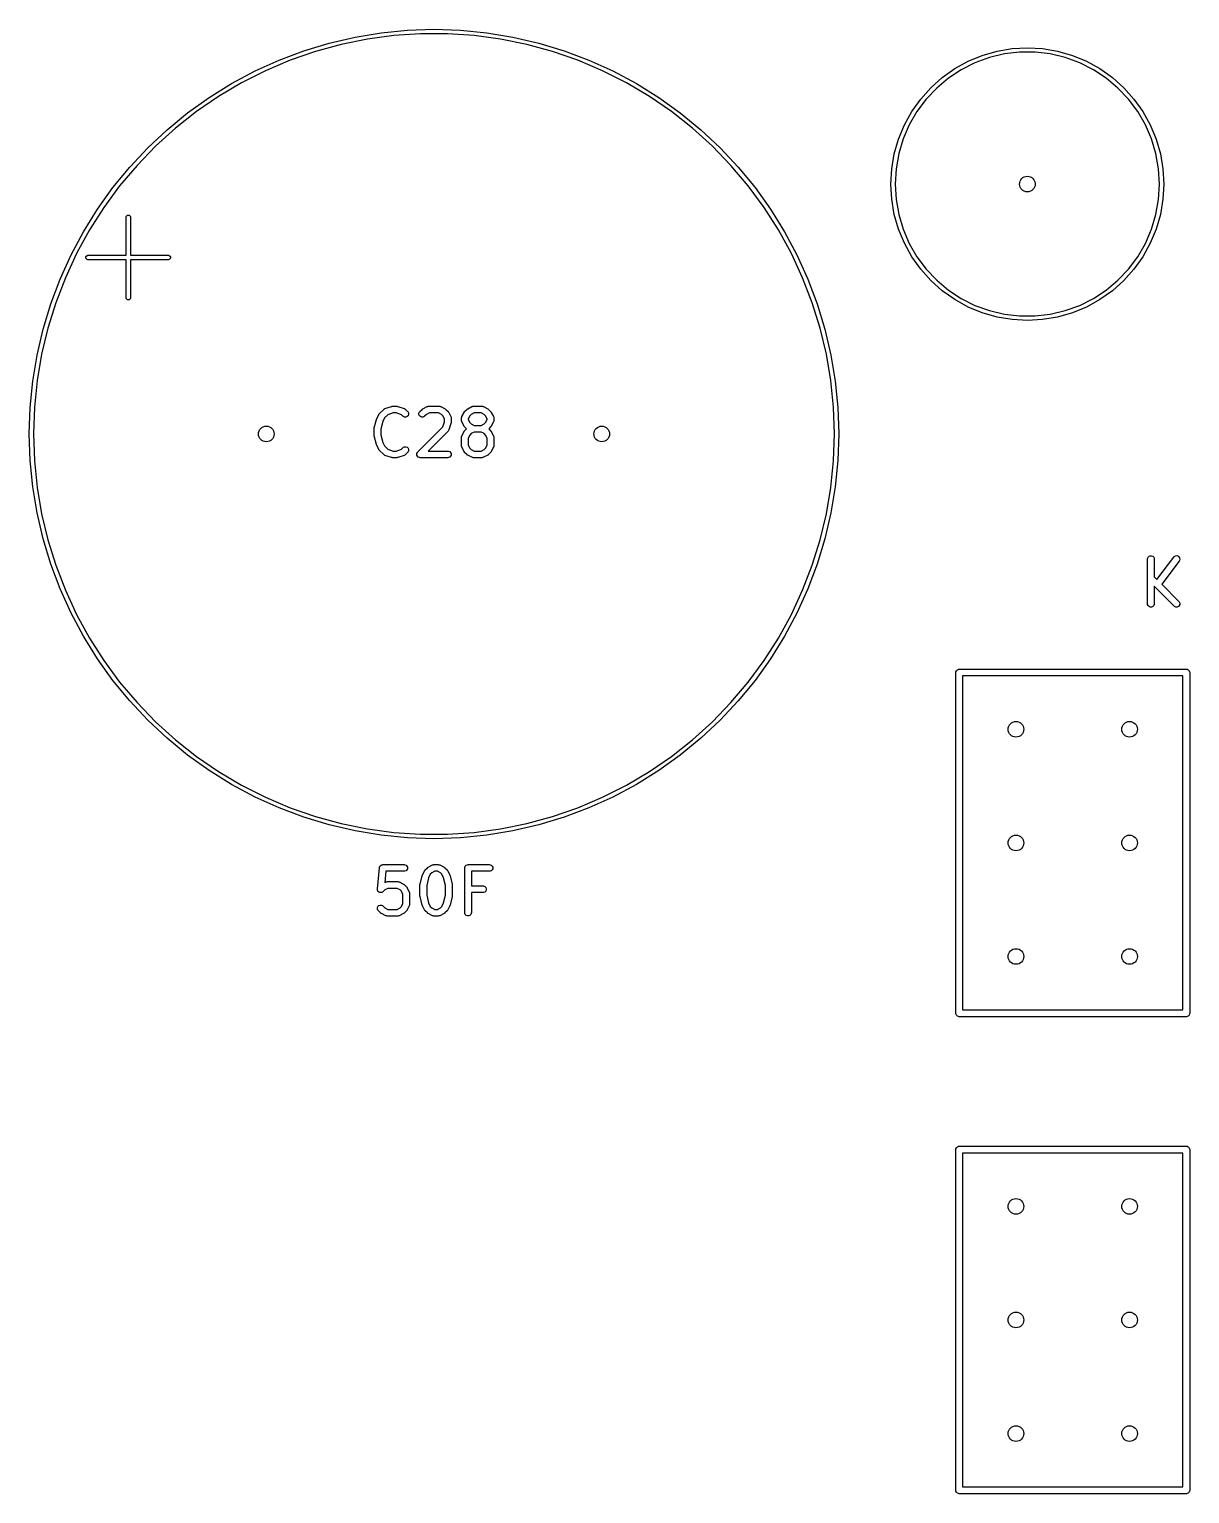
# Model space of a CAD drawing. Extents: x -2.17 to 1.75, y 0.41 to 2.84.
# Drawn here: x 0.731 to 1.753, y 1.472 to 2.761 of the extents above; entities that cross this region are included whole.
import ezdxf

# ---------------------------------------------------------------- set-up
doc = ezdxf.new("R2010")
doc.units = 0
doc.header["$MEASUREMENT"] = 0
doc.layers.add('BLACK', color=7, linetype='CONTINUOUS')

msp = doc.modelspace()

# ---------------------------------------------------------------- linework, layer by layer
at = {"layer": 'BLACK', "linetype": 'CONTINUOUS'}
for p, q in [((1.0411, 2.7583), (1.0643, 2.7605)), ((1.0643, 2.7605), (1.0876, 2.7613)), ((1.0876, 2.7613), (1.1109, 2.7605)), ((1.1109, 2.7605), (1.1341, 2.7583)), ((0.9731, 2.7424), (0.9954, 2.7492)), ((1.0059, 2.748), (0.9832, 2.7417)), ((0.9954, 2.7492), (1.0181, 2.7545)), ((1.029, 2.7526), (1.0059, 2.748)), ((1.0181, 2.7545), (1.0411, 2.7583)), ((1.0523, 2.7558), (1.029, 2.7526)), ((1.0759, 2.7574), (1.0523, 2.7558)), ((1.0994, 2.7574), (1.0759, 2.7574)), ((1.1229, 2.7558), (1.0994, 2.7574)), ((1.1463, 2.7526), (1.1229, 2.7558)), ((1.1341, 2.7583), (1.1571, 2.7545)), ((1.1694, 2.748), (1.1463, 2.7526)), ((1.1571, 2.7545), (1.1799, 2.7492)), ((1.1921, 2.7417), (1.1694, 2.748)), ((1.1799, 2.7492), (1.2022, 2.7424)), ((0.9301, 2.7246), (0.9513, 2.7342)), ((0.9609, 2.734), (0.9392, 2.7248)), ((0.9513, 2.7342), (0.9731, 2.7424)), ((0.9832, 2.7417), (0.9609, 2.734)), ((1.2144, 2.734), (1.1921, 2.7417)), ((1.2022, 2.7424), (1.224, 2.7342)), ((1.236, 2.7248), (1.2144, 2.734)), ((1.224, 2.7342), (1.2452, 2.7246)), ((1.5579, 2.7332), (1.5703, 2.7383)), ((1.5766, 2.7364), (1.5639, 2.7318)), ((1.5703, 2.7383), (1.5833, 2.7421)), ((1.5898, 2.7396), (1.5766, 2.7364)), ((1.5833, 2.7421), (1.5966, 2.7443)), ((1.6032, 2.7411), (1.5898, 2.7396)), ((1.5966, 2.7443), (1.61, 2.7451)), ((1.6168, 2.7411), (1.6032, 2.7411)), ((1.61, 2.7451), (1.6234, 2.7443)), ((1.6302, 2.7396), (1.6168, 2.7411)), ((1.6234, 2.7443), (1.6367, 2.7421)), ((1.6434, 2.7364), (1.6302, 2.7396)), ((1.6367, 2.7421), (1.6497, 2.7383)), ((1.6561, 2.7318), (1.6434, 2.7364)), ((1.6497, 2.7383), (1.6621, 2.7332)), ((0.9095, 2.7136), (0.9301, 2.7246)), ((0.9392, 2.7248), (0.9182, 2.7142)), ((1.2571, 2.7142), (1.236, 2.7248)), ((1.2452, 2.7246), (1.2658, 2.7136)), ((1.5351, 2.7189), (1.5461, 2.7267)), ((1.5518, 2.7257), (1.5405, 2.7183)), ((1.5461, 2.7267), (1.5579, 2.7332)), ((1.5639, 2.7318), (1.5518, 2.7257)), ((1.6682, 2.7257), (1.6561, 2.7318)), ((1.6621, 2.7332), (1.6739, 2.7267)), ((1.6795, 2.7183), (1.6682, 2.7257)), ((1.6739, 2.7267), (1.6849, 2.7189)), ((0.8897, 2.7013), (0.9095, 2.7136)), ((0.9182, 2.7142), (0.8979, 2.7022)), ((1.2773, 2.7022), (1.2571, 2.7142)), ((1.2658, 2.7136), (1.2856, 2.7013)), ((1.5161, 2.6999), (1.5251, 2.7099)), ((1.5302, 2.7096), (1.5209, 2.6998)), ((1.5251, 2.7099), (1.5351, 2.7189)), ((1.5405, 2.7183), (1.5302, 2.7096)), ((1.6898, 2.7096), (1.6795, 2.7183)), ((1.6849, 2.7189), (1.6949, 2.7099)), ((1.6991, 2.6998), (1.6898, 2.7096)), ((1.6949, 2.7099), (1.7039, 2.6999)), ((0.8707, 2.6877), (0.8897, 2.7013)), ((0.8979, 2.7022), (0.8785, 2.6888)), ((1.2968, 2.6888), (1.2773, 2.7022)), ((1.2856, 2.7013), (1.3045, 2.6877)), ((1.5083, 2.6889), (1.5161, 2.6999)), ((1.5209, 2.6998), (1.5128, 2.6889)), ((1.7072, 2.6889), (1.6991, 2.6998)), ((1.7039, 2.6999), (1.7117, 2.6889)), ((0.8527, 2.6729), (0.8707, 2.6877)), ((0.8785, 2.6888), (0.86, 2.6742)), ((1.3153, 2.6742), (1.2968, 2.6888)), ((1.3045, 2.6877), (1.3226, 2.6729)), ((1.5018, 2.6771), (1.5083, 2.6889)), ((1.5128, 2.6889), (1.506, 2.6772)), ((1.714, 2.6772), (1.7072, 2.6889)), ((1.7117, 2.6889), (1.7182, 2.6771)), ((0.8357, 2.6569), (0.8527, 2.6729)), ((0.86, 2.6742), (0.8425, 2.6584)), ((1.3327, 2.6584), (1.3153, 2.6742)), ((1.3226, 2.6729), (1.3396, 2.6569)), ((1.4967, 2.6647), (1.5018, 2.6771)), ((1.506, 2.6772), (1.5007, 2.6648)), ((1.7193, 2.6648), (1.714, 2.6772)), ((1.7182, 2.6771), (1.7233, 2.6647)), ((0.8198, 2.6399), (0.8357, 2.6569)), ((0.8425, 2.6584), (0.8262, 2.6415)), ((1.3491, 2.6415), (1.3327, 2.6584)), ((1.3396, 2.6569), (1.3555, 2.6399)), ((1.4929, 2.6517), (1.4967, 2.6647)), ((1.5007, 2.6648), (1.4968, 2.6518)), ((1.7232, 2.6518), (1.7193, 2.6648)), ((1.7233, 2.6647), (1.7271, 2.6517)), ((1.4907, 2.6384), (1.4929, 2.6517)), ((1.4968, 2.6518), (1.4945, 2.6385)), ((1.7255, 2.6385), (1.7232, 2.6518)), ((1.7271, 2.6517), (1.7293, 2.6384)), ((0.805, 2.6219), (0.8198, 2.6399)), ((0.8262, 2.6415), (0.8109, 2.6235)), ((1.3643, 2.6235), (1.3491, 2.6415)), ((1.3555, 2.6399), (1.3703, 2.6219)), ((1.4899, 2.625), (1.4907, 2.6384)), ((1.4945, 2.6385), (1.4937, 2.625)), ((1.7263, 2.625), (1.7255, 2.6385)), ((1.7293, 2.6384), (1.7301, 2.625)), ((0.7914, 2.6029), (0.805, 2.6219)), ((0.8109, 2.6235), (0.797, 2.6045)), ((1.3783, 2.6045), (1.3643, 2.6235)), ((1.3703, 2.6219), (1.3839, 2.6029)), ((1.4907, 2.6116), (1.4899, 2.625)), ((1.4937, 2.625), (1.4945, 2.6115)), ((1.7255, 2.6115), (1.7263, 2.625)), ((1.7301, 2.625), (1.7293, 2.6116)), ((0.797, 2.6045), (0.7843, 2.5847)), ((1.391, 2.5847), (1.3783, 2.6045)), ((1.4929, 2.5983), (1.4907, 2.6116)), ((1.4945, 2.6115), (1.4968, 2.5982)), ((1.7232, 2.5982), (1.7255, 2.6115)), ((1.7293, 2.6116), (1.7271, 2.5983)), ((0.7791, 2.5831), (0.7914, 2.6029)), ((0.8165, 2.5958), (0.8166, 2.5966)), ((0.8165, 2.5624), (0.8165, 2.5958)), ((0.8166, 2.5966), (0.8177, 2.5977)), ((0.8177, 2.5977), (0.8192, 2.5977)), ((0.8192, 2.5977), (0.8203, 2.5966)), ((0.8203, 2.5966), (0.8204, 2.5958)), ((0.8204, 2.5958), (0.8204, 2.5624)), ((1.3839, 2.6029), (1.3962, 2.5831)), ((1.4967, 2.5853), (1.4929, 2.5983)), ((1.4968, 2.5982), (1.5007, 2.5852)), ((1.7193, 2.5852), (1.7232, 2.5982)), ((1.7271, 2.5983), (1.7233, 2.5853)), ((0.7681, 2.5626), (0.7791, 2.5831)), ((0.7843, 2.5847), (0.773, 2.564)), ((1.4023, 2.564), (1.391, 2.5847)), ((1.3962, 2.5831), (1.4072, 2.5626)), ((1.5018, 2.5729), (1.4967, 2.5853)), ((1.5007, 2.5852), (1.506, 2.5728)), ((1.714, 2.5728), (1.7193, 2.5852)), ((1.7233, 2.5853), (1.7182, 2.5729)), ((1.5083, 2.5611), (1.5018, 2.5729)), ((1.506, 2.5728), (1.5128, 2.5611)), ((1.7072, 2.5611), (1.714, 2.5728)), ((1.7182, 2.5729), (1.7117, 2.5611)), ((0.7585, 2.5413), (0.7681, 2.5626)), ((0.773, 2.564), (0.7631, 2.5426)), ((0.7812, 2.5612), (0.7823, 2.5622)), ((0.7812, 2.5597), (0.7812, 2.5612)), ((0.7823, 2.5586), (0.7812, 2.5597)), ((0.7823, 2.5622), (0.783, 2.5624)), ((0.783, 2.5584), (0.7823, 2.5586)), ((0.783, 2.5624), (0.8165, 2.5624)), ((0.8165, 2.5584), (0.783, 2.5584)), ((0.8165, 2.525), (0.8165, 2.5584)), ((0.8204, 2.5624), (0.8539, 2.5624)), ((0.8539, 2.5584), (0.8204, 2.5584)), ((0.8204, 2.5584), (0.8204, 2.525)), ((0.8539, 2.5624), (0.8546, 2.5622)), ((0.8546, 2.5586), (0.8539, 2.5584)), ((0.8546, 2.5622), (0.8557, 2.5612)), ((0.8557, 2.5597), (0.8546, 2.5586)), ((0.8557, 2.5612), (0.8557, 2.5597)), ((1.4122, 2.5426), (1.4023, 2.564)), ((1.4072, 2.5626), (1.4168, 2.5413)), ((1.5161, 2.5501), (1.5083, 2.5611)), ((1.5128, 2.5611), (1.5209, 2.5502)), ((1.6991, 2.5502), (1.7072, 2.5611)), ((1.7117, 2.5611), (1.7039, 2.5501)), ((0.7502, 2.5195), (0.7585, 2.5413)), ((0.7631, 2.5426), (0.7546, 2.5206)), ((1.4207, 2.5206), (1.4122, 2.5426)), ((1.4168, 2.5413), (1.425, 2.5195)), ((1.5251, 2.5401), (1.5161, 2.5501)), ((1.5209, 2.5502), (1.5302, 2.5404)), ((1.5351, 2.5311), (1.5251, 2.5401)), ((1.5302, 2.5404), (1.5405, 2.5317)), ((1.6795, 2.5317), (1.6898, 2.5404)), ((1.6949, 2.5401), (1.6849, 2.5311)), ((1.6898, 2.5404), (1.6991, 2.5502)), ((1.7039, 2.5501), (1.6949, 2.5401)), ((1.5461, 2.5233), (1.5351, 2.5311)), ((1.5405, 2.5317), (1.5518, 2.5243)), ((1.6682, 2.5243), (1.6795, 2.5317)), ((1.6849, 2.5311), (1.6739, 2.5233)), ((0.7435, 2.4972), (0.7502, 2.5195)), ((0.7546, 2.5206), (0.7476, 2.4981)), ((0.8166, 2.5242), (0.8165, 2.525)), ((0.8177, 2.5232), (0.8166, 2.5242)), ((0.8192, 2.5232), (0.8177, 2.5232)), ((0.8203, 2.5242), (0.8192, 2.5232)), ((0.8204, 2.525), (0.8203, 2.5242)), ((1.4277, 2.4981), (1.4207, 2.5206)), ((1.425, 2.5195), (1.4318, 2.4972)), ((1.5579, 2.5168), (1.5461, 2.5233)), ((1.5518, 2.5243), (1.5639, 2.5182)), ((1.5703, 2.5117), (1.5579, 2.5168)), ((1.5639, 2.5182), (1.5766, 2.5136)), ((1.6434, 2.5136), (1.6561, 2.5182)), ((1.6621, 2.5168), (1.6497, 2.5117)), ((1.6561, 2.5182), (1.6682, 2.5243)), ((1.6739, 2.5233), (1.6621, 2.5168)), ((1.5833, 2.5079), (1.5703, 2.5117)), ((1.5766, 2.5136), (1.5898, 2.5104)), ((1.5966, 2.5057), (1.5833, 2.5079)), ((1.5898, 2.5104), (1.6032, 2.5089)), ((1.61, 2.5049), (1.5966, 2.5057)), ((1.6032, 2.5089), (1.6168, 2.5089)), ((1.6234, 2.5057), (1.61, 2.5049)), ((1.6168, 2.5089), (1.6302, 2.5104)), ((1.6367, 2.5079), (1.6234, 2.5057)), ((1.6302, 2.5104), (1.6434, 2.5136)), ((1.6497, 2.5117), (1.6367, 2.5079)), ((0.7382, 2.4745), (0.7435, 2.4972)), ((0.7476, 2.4981), (0.7421, 2.4752)), ((1.4331, 2.4752), (1.4277, 2.4981)), ((1.4318, 2.4972), (1.4371, 2.4745)), ((0.7344, 2.4515), (0.7382, 2.4745)), ((0.7421, 2.4752), (0.7382, 2.452)), ((1.4371, 2.452), (1.4331, 2.4752)), ((1.4371, 2.4745), (1.4409, 2.4515)), ((0.7321, 2.4283), (0.7344, 2.4515)), ((0.7382, 2.452), (0.7359, 2.4285)), ((1.4394, 2.4285), (1.4371, 2.452)), ((1.4409, 2.4515), (1.4432, 2.4283)), ((0.7313, 2.405), (0.7321, 2.4283)), ((0.7359, 2.4285), (0.7351, 2.405)), ((1.0396, 2.4229), (1.0434, 2.4267)), ((1.0434, 2.4267), (1.0438, 2.427)), ((1.0438, 2.427), (1.0439, 2.4271)), ((1.0439, 2.4271), (1.044, 2.4272)), ((1.044, 2.4272), (1.0445, 2.4274)), ((1.0445, 2.4274), (1.0501, 2.4293)), ((1.0501, 2.4293), (1.0504, 2.4293)), ((1.0504, 2.4293), (1.0505, 2.4294)), ((1.0505, 2.4294), (1.0506, 2.4294)), ((1.0506, 2.4294), (1.0507, 2.4294)), ((1.0507, 2.4294), (1.0508, 2.4294)), ((1.0508, 2.4294), (1.0511, 2.4294)), ((1.0511, 2.4294), (1.0548, 2.4294)), ((1.0548, 2.4294), (1.0551, 2.4294)), ((1.0551, 2.4294), (1.0552, 2.4294)), ((1.0552, 2.4294), (1.0553, 2.4294)), ((1.0553, 2.4294), (1.0554, 2.4294)), ((1.0554, 2.4294), (1.0555, 2.4293)), ((1.0555, 2.4293), (1.0558, 2.4293)), ((1.0558, 2.4293), (1.0614, 2.4274)), ((1.0614, 2.4274), (1.0619, 2.4272)), ((1.0619, 2.4272), (1.062, 2.4271)), ((1.062, 2.4271), (1.0621, 2.427)), ((1.0621, 2.427), (1.0625, 2.4267)), ((1.0625, 2.4267), (1.0644, 2.4248)), ((1.0644, 2.4248), (1.0648, 2.4244)), ((1.0648, 2.4244), (1.0652, 2.4233)), ((1.0744, 2.4233), (1.0749, 2.4244)), ((1.0749, 2.4244), (1.0752, 2.4248)), ((1.0752, 2.4248), (1.0771, 2.4267)), ((1.0771, 2.4267), (1.0773, 2.4269)), ((1.0773, 2.4269), (1.0774, 2.4269)), ((1.0774, 2.4269), (1.0775, 2.427)), ((1.0775, 2.427), (1.0776, 2.427)), ((1.0776, 2.4271), (1.0779, 2.4272)), ((1.0776, 2.427), (1.0776, 2.4271)), ((1.0779, 2.4272), (1.0816, 2.4291)), ((1.0816, 2.4291), (1.0822, 2.4293)), ((1.0822, 2.4293), (1.0823, 2.4293)), ((1.0823, 2.4293), (1.0824, 2.4294)), ((1.0824, 2.4294), (1.083, 2.4294)), ((1.083, 2.4294), (1.0923, 2.4294)), ((1.0923, 2.4294), (1.0929, 2.4294)), ((1.0929, 2.4294), (1.093, 2.4293)), ((1.093, 2.4293), (1.0931, 2.4293)), ((1.0931, 2.4293), (1.0936, 2.4291)), ((1.0936, 2.4291), (1.0974, 2.4272)), ((1.0974, 2.4272), (1.0976, 2.4271)), ((1.0976, 2.4271), (1.0977, 2.427)), ((1.0977, 2.427), (1.0978, 2.427)), ((1.0978, 2.427), (1.0979, 2.4269)), ((1.0979, 2.4269), (1.0979, 2.4269)), ((1.0979, 2.4269), (1.0982, 2.4267)), ((1.0982, 2.4267), (1.1, 2.4248)), ((1.1, 2.4248), (1.1002, 2.4246)), ((1.1002, 2.4246), (1.1003, 2.4245)), ((1.1003, 2.4245), (1.1003, 2.4244)), ((1.1003, 2.4244), (1.1004, 2.4244)), ((1.1004, 2.4244), (1.1004, 2.4243)), ((1.1004, 2.4243), (1.1006, 2.424)), ((1.1006, 2.424), (1.1025, 2.4203)), ((1.1122, 2.4203), (1.1141, 2.424)), ((1.1141, 2.424), (1.1142, 2.4243)), ((1.1142, 2.4243), (1.1142, 2.4244)), ((1.1142, 2.4244), (1.1143, 2.4244)), ((1.1143, 2.4244), (1.1144, 2.4245)), ((1.1144, 2.4246), (1.1146, 2.4248)), ((1.1144, 2.4245), (1.1144, 2.4246)), ((1.1146, 2.4248), (1.1165, 2.4267)), ((1.1165, 2.4267), (1.1167, 2.4269)), ((1.1167, 2.4269), (1.1168, 2.4269)), ((1.1168, 2.4269), (1.1168, 2.427)), ((1.1168, 2.427), (1.1169, 2.427)), ((1.1169, 2.427), (1.117, 2.4271)), ((1.117, 2.4271), (1.1173, 2.4272)), ((1.1173, 2.4272), (1.121, 2.4291)), ((1.121, 2.4291), (1.1215, 2.4293)), ((1.1215, 2.4293), (1.1216, 2.4293)), ((1.1216, 2.4293), (1.1217, 2.4294)), ((1.1217, 2.4294), (1.1223, 2.4294)), ((1.1223, 2.4294), (1.1298, 2.4294)), ((1.1298, 2.4294), (1.1304, 2.4294)), ((1.1304, 2.4294), (1.1305, 2.4293)), ((1.1305, 2.4293), (1.1306, 2.4293)), ((1.1306, 2.4293), (1.1311, 2.4291)), ((1.1311, 2.4291), (1.1349, 2.4272)), ((1.1349, 2.4272), (1.1351, 2.4271)), ((1.1351, 2.4271), (1.1352, 2.427)), ((1.1352, 2.427), (1.1353, 2.427)), ((1.1353, 2.427), (1.1354, 2.4269)), ((1.1354, 2.4269), (1.1354, 2.4269)), ((1.1354, 2.4269), (1.1357, 2.4267)), ((1.1357, 2.4267), (1.1375, 2.4248)), ((1.1375, 2.4248), (1.1377, 2.4246)), ((1.1377, 2.4246), (1.1378, 2.4245)), ((1.1378, 2.4245), (1.1378, 2.4244)), ((1.1378, 2.4244), (1.1379, 2.4244)), ((1.1379, 2.4244), (1.1379, 2.4243)), ((1.1379, 2.4243), (1.1381, 2.424)), ((1.1381, 2.424), (1.14, 2.4203)), ((1.4402, 2.405), (1.4394, 2.4285)), ((1.4432, 2.4283), (1.4439, 2.405)), ((1.0351, 2.4103), (1.037, 2.4178)), ((1.037, 2.4179), (1.0371, 2.4181)), ((1.037, 2.4178), (1.037, 2.4179)), ((1.037, 2.4178), (1.037, 2.4178)), ((1.0371, 2.4181), (1.0372, 2.4184)), ((1.0372, 2.4184), (1.0391, 2.4222)), ((1.0372, 2.4184), (1.0372, 2.4184)), ((1.0372, 2.4184), (1.0372, 2.4184)), ((1.0391, 2.4222), (1.0392, 2.4224)), ((1.0392, 2.4224), (1.0393, 2.4225)), ((1.0393, 2.4225), (1.0393, 2.4226)), ((1.0393, 2.4226), (1.0394, 2.4226)), ((1.0394, 2.4227), (1.0396, 2.4229)), ((1.0394, 2.4226), (1.0394, 2.4227)), ((1.0426, 2.4161), (1.0409, 2.4092)), ((1.0441, 2.4191), (1.0426, 2.4161)), ((1.0471, 2.422), (1.0441, 2.4191)), ((1.0516, 2.4235), (1.0471, 2.422)), ((1.0544, 2.4235), (1.0516, 2.4235)), ((1.0589, 2.422), (1.0544, 2.4235)), ((1.0602, 2.4206), (1.0589, 2.422)), ((1.0607, 2.4203), (1.0602, 2.4206)), ((1.0618, 2.4198), (1.0607, 2.4203)), ((1.0629, 2.4198), (1.0618, 2.4198)), ((1.064, 2.4203), (1.0629, 2.4198)), ((1.0648, 2.4211), (1.064, 2.4203)), ((1.0652, 2.4221), (1.0648, 2.4211)), ((1.0652, 2.4233), (1.0652, 2.4221)), ((1.0734, 2.3892), (1.0954, 2.4112)), ((1.0744, 2.4221), (1.0744, 2.4233)), ((1.0749, 2.4211), (1.0744, 2.4221)), ((1.0757, 2.4203), (1.0749, 2.4211)), ((1.0768, 2.4198), (1.0757, 2.4203)), ((1.0779, 2.4198), (1.0768, 2.4198)), ((1.079, 2.4203), (1.0779, 2.4198)), ((1.0794, 2.4206), (1.079, 2.4203)), ((1.081, 2.4222), (1.0794, 2.4206)), ((1.0836, 2.4235), (1.081, 2.4222)), ((1.0916, 2.4235), (1.0836, 2.4235)), ((1.0943, 2.4222), (1.0916, 2.4235)), ((1.0955, 2.421), (1.0943, 2.4222)), ((1.0954, 2.4112), (1.0969, 2.4157)), ((1.0969, 2.4183), (1.0955, 2.421)), ((1.0969, 2.4157), (1.0969, 2.4183)), ((1.1026, 2.4143), (1.1008, 2.4087)), ((1.1025, 2.4203), (1.1027, 2.4197)), ((1.1027, 2.4146), (1.1026, 2.4143)), ((1.1027, 2.4197), (1.1027, 2.4196)), ((1.1027, 2.4196), (1.1027, 2.4195)), ((1.1027, 2.4195), (1.1028, 2.419)), ((1.1028, 2.4152), (1.1027, 2.4149)), ((1.1027, 2.4149), (1.1028, 2.4148)), ((1.1028, 2.4148), (1.1027, 2.4147)), ((1.1027, 2.4147), (1.1027, 2.4146)), ((1.1027, 2.4146), (1.1027, 2.4146)), ((1.1028, 2.419), (1.1028, 2.4152)), ((1.1119, 2.4195), (1.112, 2.4196)), ((1.1119, 2.419), (1.1119, 2.4195)), ((1.1119, 2.4171), (1.1119, 2.419)), ((1.1119, 2.4165), (1.1119, 2.4171)), ((1.112, 2.4164), (1.1119, 2.4165)), ((1.112, 2.4197), (1.1122, 2.4203)), ((1.112, 2.4196), (1.112, 2.4197)), ((1.112, 2.4163), (1.112, 2.4164)), ((1.1122, 2.4158), (1.112, 2.4163)), ((1.1141, 2.412), (1.1122, 2.4158)), ((1.1142, 2.4118), (1.1141, 2.412)), ((1.1142, 2.4117), (1.1142, 2.4118)), ((1.1143, 2.4116), (1.1142, 2.4117)), ((1.1144, 2.4115), (1.1143, 2.4116)), ((1.1146, 2.4113), (1.1144, 2.4115)), ((1.1144, 2.4115), (1.1144, 2.4115)), ((1.1163, 2.4096), (1.1146, 2.4113)), ((1.1191, 2.421), (1.1178, 2.4183)), ((1.1178, 2.4183), (1.1178, 2.4178)), ((1.1178, 2.4178), (1.1191, 2.4151)), ((1.1203, 2.4222), (1.1191, 2.421)), ((1.1191, 2.4151), (1.1203, 2.4139)), ((1.123, 2.4235), (1.1203, 2.4222)), ((1.1203, 2.4139), (1.123, 2.4125)), ((1.1291, 2.4235), (1.123, 2.4235)), ((1.123, 2.4125), (1.1291, 2.4125)), ((1.1318, 2.4222), (1.1291, 2.4235)), ((1.1291, 2.4125), (1.1318, 2.4139)), ((1.133, 2.421), (1.1318, 2.4222)), ((1.1318, 2.4139), (1.133, 2.4151)), ((1.1344, 2.4183), (1.133, 2.421)), ((1.133, 2.4151), (1.1344, 2.4178)), ((1.1344, 2.4178), (1.1344, 2.4183)), ((1.1375, 2.4113), (1.1359, 2.4096)), ((1.1377, 2.4115), (1.1375, 2.4113)), ((1.1378, 2.4115), (1.1377, 2.4115)), ((1.1379, 2.4117), (1.1378, 2.4116)), ((1.1378, 2.4116), (1.1378, 2.4115)), ((1.1381, 2.412), (1.1379, 2.4118)), ((1.1379, 2.4118), (1.1379, 2.4117)), ((1.14, 2.4158), (1.1381, 2.412)), ((1.14, 2.4203), (1.1402, 2.4197)), ((1.1402, 2.4163), (1.14, 2.4158)), ((1.1402, 2.4197), (1.1402, 2.4196)), ((1.1402, 2.4196), (1.1402, 2.4195)), ((1.1402, 2.4195), (1.1403, 2.419)), ((1.1403, 2.4171), (1.1402, 2.4165)), ((1.1402, 2.4165), (1.1402, 2.4164)), ((1.1402, 2.4164), (1.1402, 2.4163)), ((1.1403, 2.419), (1.1403, 2.4171)), ((0.7321, 2.3817), (0.7313, 2.405)), ((0.7351, 2.405), (0.7359, 2.3815)), ((1.035, 2.4099), (1.0351, 2.4102)), ((1.035, 2.4097), (1.035, 2.4099)), ((1.035, 2.4096), (1.035, 2.4097)), ((1.035, 2.4097), (1.035, 2.4097)), ((1.035, 2.404), (1.035, 2.4096)), ((1.035, 2.4039), (1.035, 2.404)), ((1.035, 2.4038), (1.035, 2.4039)), ((1.035, 2.4036), (1.035, 2.4038)), ((1.0351, 2.4034), (1.035, 2.4036)), ((1.0351, 2.4102), (1.0351, 2.4103)), ((1.0351, 2.4102), (1.0351, 2.4102)), ((1.0351, 2.4033), (1.0351, 2.4034)), ((1.0351, 2.4034), (1.0351, 2.4034)), ((1.037, 2.3958), (1.0351, 2.4033)), ((1.0409, 2.4092), (1.0409, 2.4043)), ((1.0409, 2.4043), (1.0426, 2.3975)), ((1.1, 2.4075), (1.0826, 2.39)), ((1.1004, 2.408), (1.1, 2.4075)), ((1.1005, 2.4081), (1.1004, 2.408)), ((1.1004, 2.408), (1.1004, 2.408)), ((1.1008, 2.4087), (1.1005, 2.4081)), ((1.1119, 2.4027), (1.112, 2.4028)), ((1.1119, 2.4021), (1.1119, 2.4027)), ((1.1119, 2.3946), (1.1119, 2.4021)), ((1.112, 2.4029), (1.1122, 2.4034)), ((1.112, 2.4028), (1.112, 2.4029)), ((1.1122, 2.4034), (1.1141, 2.4072)), ((1.1141, 2.4072), (1.1142, 2.4074)), ((1.1142, 2.4075), (1.1143, 2.4076)), ((1.1142, 2.4074), (1.1142, 2.4075)), ((1.1143, 2.4076), (1.1144, 2.4077)), ((1.1144, 2.4077), (1.1146, 2.4079)), ((1.1144, 2.4077), (1.1144, 2.4077)), ((1.1146, 2.4079), (1.1163, 2.4096)), ((1.1191, 2.4041), (1.1178, 2.4014)), ((1.1178, 2.4014), (1.1178, 2.3953)), ((1.1203, 2.4053), (1.1191, 2.4041)), ((1.123, 2.4066), (1.1203, 2.4053)), ((1.1291, 2.4066), (1.123, 2.4066)), ((1.1318, 2.4053), (1.1291, 2.4066)), ((1.133, 2.4041), (1.1318, 2.4053)), ((1.1344, 2.4014), (1.133, 2.4041)), ((1.1344, 2.3953), (1.1344, 2.4014)), ((1.1359, 2.4096), (1.1375, 2.4079)), ((1.1375, 2.4079), (1.1377, 2.4077)), ((1.1377, 2.4077), (1.1378, 2.4077)), ((1.1378, 2.4077), (1.1378, 2.4076)), ((1.1378, 2.4076), (1.1379, 2.4075)), ((1.1379, 2.4075), (1.1379, 2.4074)), ((1.1379, 2.4074), (1.1381, 2.4072)), ((1.1381, 2.4072), (1.14, 2.4034)), ((1.14, 2.4034), (1.1402, 2.4029)), ((1.1402, 2.4029), (1.1402, 2.4028)), ((1.1402, 2.4028), (1.1402, 2.4027)), ((1.1402, 2.4027), (1.1403, 2.4021)), ((1.1403, 2.4021), (1.1403, 2.3946)), ((1.4394, 2.3815), (1.4402, 2.405)), ((1.4439, 2.405), (1.4432, 2.3817)), ((1.037, 2.3957), (1.037, 2.3958)), ((1.0371, 2.3954), (1.037, 2.3957)), ((1.037, 2.3957), (1.037, 2.3957)), ((1.0372, 2.3952), (1.0371, 2.3954)), ((1.0372, 2.3951), (1.0372, 2.3952)), ((1.0372, 2.3952), (1.0372, 2.3952)), ((1.0391, 2.3914), (1.0372, 2.3951)), ((1.0392, 2.3911), (1.0391, 2.3914)), ((1.0393, 2.3911), (1.0392, 2.3911)), ((1.0393, 2.391), (1.0393, 2.3911)), ((1.0394, 2.3909), (1.0393, 2.391)), ((1.0396, 2.3906), (1.0394, 2.3909)), ((1.0394, 2.3909), (1.0394, 2.3909)), ((1.0434, 2.3869), (1.0396, 2.3906)), ((1.0426, 2.3975), (1.0441, 2.3945)), ((1.0438, 2.3865), (1.0434, 2.3869)), ((1.0439, 2.3865), (1.0438, 2.3865)), ((1.044, 2.3864), (1.0439, 2.3865)), ((1.0445, 2.3862), (1.044, 2.3864)), ((1.0441, 2.3945), (1.0471, 2.3915)), ((1.0501, 2.3843), (1.0445, 2.3862)), ((1.0471, 2.3915), (1.0516, 2.39)), ((1.0516, 2.39), (1.0544, 2.39)), ((1.0544, 2.39), (1.0589, 2.3915)), ((1.0614, 2.3862), (1.0558, 2.3843)), ((1.0589, 2.3915), (1.0602, 2.3929)), ((1.0602, 2.3929), (1.0607, 2.3933)), ((1.0607, 2.3933), (1.0618, 2.3937)), ((1.0619, 2.3864), (1.0614, 2.3862)), ((1.0618, 2.3937), (1.0629, 2.3937)), ((1.062, 2.3865), (1.0619, 2.3864)), ((1.0621, 2.3865), (1.062, 2.3865)), ((1.0625, 2.3869), (1.0621, 2.3865)), ((1.0644, 2.3888), (1.0625, 2.3869)), ((1.0629, 2.3937), (1.064, 2.3933)), ((1.064, 2.3933), (1.0648, 2.3925)), ((1.0648, 2.3892), (1.0644, 2.3888)), ((1.0648, 2.3925), (1.0652, 2.3914)), ((1.0652, 2.3903), (1.0648, 2.3892)), ((1.0652, 2.3914), (1.0652, 2.3903)), ((1.0726, 2.3877), (1.073, 2.3887)), ((1.0726, 2.3865), (1.0726, 2.3877)), ((1.073, 2.3855), (1.0726, 2.3865)), ((1.073, 2.3887), (1.0734, 2.3892)), ((1.0738, 2.3846), (1.073, 2.3855)), ((1.0826, 2.39), (1.0998, 2.39)), ((1.0998, 2.39), (1.1004, 2.39)), ((1.1004, 2.39), (1.1015, 2.3895)), ((1.1015, 2.3895), (1.1023, 2.3887)), ((1.1023, 2.3855), (1.1015, 2.3846)), ((1.1023, 2.3887), (1.1027, 2.3877)), ((1.1027, 2.3865), (1.1023, 2.3855)), ((1.1027, 2.3877), (1.1027, 2.3865)), ((1.1119, 2.394), (1.1119, 2.3946)), ((1.112, 2.3939), (1.1119, 2.394)), ((1.112, 2.3938), (1.112, 2.3939)), ((1.1122, 2.3933), (1.112, 2.3938)), ((1.1141, 2.3895), (1.1122, 2.3933)), ((1.1142, 2.3893), (1.1141, 2.3895)), ((1.1142, 2.3892), (1.1142, 2.3893)), ((1.1143, 2.3891), (1.1142, 2.3892)), ((1.1144, 2.389), (1.1143, 2.3891)), ((1.1146, 2.3888), (1.1144, 2.389)), ((1.1144, 2.389), (1.1144, 2.389)), ((1.1165, 2.3869), (1.1146, 2.3888)), ((1.1167, 2.3867), (1.1165, 2.3869)), ((1.1168, 2.3866), (1.1167, 2.3867)), ((1.1169, 2.3865), (1.1168, 2.3866)), ((1.1168, 2.3866), (1.1168, 2.3866)), ((1.117, 2.3865), (1.1169, 2.3865)), ((1.1173, 2.3863), (1.117, 2.3865)), ((1.121, 2.3845), (1.1173, 2.3863)), ((1.1178, 2.3953), (1.1191, 2.3926)), ((1.1191, 2.3926), (1.1203, 2.3914)), ((1.1203, 2.3914), (1.123, 2.39)), ((1.123, 2.39), (1.1291, 2.39)), ((1.1291, 2.39), (1.1318, 2.3914)), ((1.1349, 2.3863), (1.1311, 2.3845)), ((1.1318, 2.3914), (1.133, 2.3926)), ((1.133, 2.3926), (1.1344, 2.3953)), ((1.1351, 2.3865), (1.1349, 2.3863)), ((1.1352, 2.3865), (1.1351, 2.3865)), ((1.1353, 2.3866), (1.1352, 2.3865)), ((1.1354, 2.3866), (1.1353, 2.3866)), ((1.1357, 2.3869), (1.1354, 2.3867)), ((1.1354, 2.3867), (1.1354, 2.3866)), ((1.1375, 2.3888), (1.1357, 2.3869)), ((1.1377, 2.389), (1.1375, 2.3888)), ((1.1378, 2.389), (1.1377, 2.389)), ((1.1379, 2.3892), (1.1378, 2.3891)), ((1.1378, 2.3891), (1.1378, 2.389)), ((1.1381, 2.3895), (1.1379, 2.3893)), ((1.1379, 2.3893), (1.1379, 2.3892)), ((1.14, 2.3933), (1.1381, 2.3895)), ((1.1402, 2.3938), (1.14, 2.3933)), ((1.1403, 2.3946), (1.1402, 2.394)), ((1.1402, 2.394), (1.1402, 2.3939)), ((1.1402, 2.3939), (1.1402, 2.3938)), ((0.7344, 2.3585), (0.7321, 2.3817)), ((0.7359, 2.3815), (0.7382, 2.358)), ((1.0504, 2.3842), (1.0501, 2.3843)), ((1.0505, 2.3842), (1.0504, 2.3842)), ((1.0506, 2.3842), (1.0505, 2.3842)), ((1.0507, 2.3842), (1.0506, 2.3842)), ((1.0508, 2.3842), (1.0507, 2.3842)), ((1.0511, 2.3841), (1.0508, 2.3842)), ((1.0548, 2.3841), (1.0511, 2.3841)), ((1.0551, 2.3842), (1.0548, 2.3841)), ((1.0552, 2.3842), (1.0551, 2.3842)), ((1.0553, 2.3842), (1.0552, 2.3842)), ((1.0554, 2.3842), (1.0553, 2.3842)), ((1.0555, 2.3842), (1.0554, 2.3842)), ((1.0558, 2.3843), (1.0555, 2.3842)), ((1.0749, 2.3842), (1.0738, 2.3846)), ((1.0755, 2.3841), (1.0749, 2.3842)), ((1.0998, 2.3841), (1.0755, 2.3841)), ((1.1004, 2.3842), (1.0998, 2.3841)), ((1.1015, 2.3846), (1.1004, 2.3842)), ((1.1215, 2.3842), (1.121, 2.3845)), ((1.1216, 2.3842), (1.1215, 2.3842)), ((1.1217, 2.3842), (1.1216, 2.3842)), ((1.1223, 2.3841), (1.1217, 2.3842)), ((1.1298, 2.3841), (1.1223, 2.3841)), ((1.1304, 2.3842), (1.1298, 2.3841)), ((1.1305, 2.3842), (1.1304, 2.3842)), ((1.1306, 2.3842), (1.1305, 2.3842)), ((1.1311, 2.3845), (1.1306, 2.3842)), ((1.4371, 2.358), (1.4394, 2.3815)), ((1.4432, 2.3817), (1.4409, 2.3585)), ((0.7382, 2.3355), (0.7344, 2.3585)), ((0.7382, 2.358), (0.7421, 2.3348)), ((1.4331, 2.3348), (1.4371, 2.358)), ((1.4409, 2.3585), (1.4371, 2.3355)), ((0.7435, 2.3128), (0.7382, 2.3355)), ((0.7421, 2.3348), (0.7476, 2.3119)), ((1.4277, 2.3119), (1.4331, 2.3348)), ((1.4371, 2.3355), (1.4318, 2.3128)), ((0.7502, 2.2905), (0.7435, 2.3128)), ((0.7476, 2.3119), (0.7546, 2.2894)), ((1.4207, 2.2894), (1.4277, 2.3119)), ((1.4318, 2.3128), (1.425, 2.2905)), ((1.7159, 2.2955), (1.7164, 2.2965)), ((1.7159, 2.2949), (1.7159, 2.2955)), ((1.7159, 2.2555), (1.7159, 2.2949)), ((1.7164, 2.2965), (1.7172, 2.2974)), ((1.7172, 2.2974), (1.7182, 2.2978)), ((1.7182, 2.2978), (1.7194, 2.2978)), ((1.7194, 2.2978), (1.7205, 2.2974)), ((1.7205, 2.2974), (1.7213, 2.2965)), ((1.7213, 2.2965), (1.7217, 2.2955)), ((1.7217, 2.2955), (1.7218, 2.2949)), ((1.7218, 2.2949), (1.7218, 2.2793)), ((1.7241, 2.2769), (1.739, 2.2967)), ((1.739, 2.2967), (1.7393, 2.2971)), ((1.7393, 2.2971), (1.7403, 2.2977)), ((1.7403, 2.2977), (1.7415, 2.2979)), ((1.7415, 2.2979), (1.7426, 2.2976)), ((1.7426, 2.2976), (1.7435, 2.2969)), ((1.7435, 2.2969), (1.7441, 2.2959)), ((1.7441, 2.2959), (1.7443, 2.2947)), ((0.7585, 2.2687), (0.7502, 2.2905)), ((0.7546, 2.2894), (0.7631, 2.2674)), ((1.4122, 2.2674), (1.4207, 2.2894)), ((1.425, 2.2905), (1.4168, 2.2687)), ((1.7437, 2.2931), (1.7283, 2.2727)), ((1.744, 2.2936), (1.7437, 2.2931)), ((1.7443, 2.2947), (1.744, 2.2936)), ((1.7218, 2.2793), (1.7241, 2.2769)), ((1.7392, 2.2534), (1.7218, 2.2709)), ((1.7218, 2.2709), (1.7218, 2.2555)), ((1.7283, 2.2727), (1.7434, 2.2576)), ((0.7681, 2.2474), (0.7585, 2.2687)), ((0.7631, 2.2674), (0.773, 2.246)), ((1.4023, 2.246), (1.4122, 2.2674)), ((1.4168, 2.2687), (1.4072, 2.2474)), ((1.7434, 2.2576), (1.7438, 2.2572)), ((1.7438, 2.2572), (1.7442, 2.2561)), ((0.7791, 2.2269), (0.7681, 2.2474)), ((0.773, 2.246), (0.7843, 2.2253)), ((1.391, 2.2253), (1.4023, 2.246)), ((1.4072, 2.2474), (1.3962, 2.2269)), ((1.7159, 2.255), (1.7159, 2.2555)), ((1.7164, 2.2539), (1.7159, 2.255)), ((1.7172, 2.2531), (1.7164, 2.2539)), ((1.7182, 2.2526), (1.7172, 2.2531)), ((1.7194, 2.2526), (1.7182, 2.2526)), ((1.7205, 2.2531), (1.7194, 2.2526)), ((1.7213, 2.2539), (1.7205, 2.2531)), ((1.7217, 2.255), (1.7213, 2.2539)), ((1.7218, 2.2555), (1.7217, 2.255)), ((1.7397, 2.2531), (1.7392, 2.2534)), ((1.7407, 2.2526), (1.7397, 2.2531)), ((1.7419, 2.2526), (1.7407, 2.2526)), ((1.743, 2.2531), (1.7419, 2.2526)), ((1.7438, 2.2539), (1.743, 2.2531)), ((1.7442, 2.255), (1.7438, 2.2539)), ((1.7442, 2.2561), (1.7442, 2.255)), ((0.7914, 2.2071), (0.7791, 2.2269)), ((0.7843, 2.2253), (0.797, 2.2055)), ((1.3783, 2.2055), (1.391, 2.2253)), ((1.3962, 2.2269), (1.3839, 2.2071)), ((0.805, 2.1881), (0.7914, 2.2071)), ((0.797, 2.2055), (0.8109, 2.1865)), ((1.3643, 2.1865), (1.3783, 2.2055)), ((1.3839, 2.2071), (1.3703, 2.1881)), ((1.547, 2.195), (1.5471, 2.1956)), ((1.547, 1.895), (1.547, 2.195)), ((1.5471, 2.1956), (1.5475, 2.1966)), ((1.5475, 2.1966), (1.5484, 2.1975)), ((1.5484, 2.1975), (1.5494, 2.1979)), ((1.5494, 2.1979), (1.55, 2.198)), ((1.55, 2.198), (1.75, 2.198)), ((1.553, 2.192), (1.553, 1.898)), ((1.747, 2.192), (1.553, 2.192)), ((1.747, 1.898), (1.747, 2.192)), ((1.75, 2.198), (1.7506, 2.1979)), ((1.7506, 2.1979), (1.7516, 2.1975)), ((1.7516, 2.1975), (1.7525, 2.1966)), ((1.7525, 2.1966), (1.7529, 2.1956)), ((1.7529, 2.1956), (1.753, 2.195)), ((1.753, 2.195), (1.753, 1.895)), ((0.8198, 2.1701), (0.805, 2.1881)), ((0.8109, 2.1865), (0.8262, 2.1685)), ((1.3491, 2.1685), (1.3643, 2.1865)), ((1.3703, 2.1881), (1.3555, 2.1701)), ((0.8357, 2.1531), (0.8198, 2.1701)), ((0.8262, 2.1685), (0.8425, 2.1516)), ((1.3327, 2.1516), (1.3491, 2.1685)), ((1.3555, 2.1701), (1.3396, 2.1531)), ((0.8527, 2.1371), (0.8357, 2.1531)), ((1.3396, 2.1531), (1.3226, 2.1371)), ((0.8425, 2.1516), (0.86, 2.1358)), ((1.3153, 2.1358), (1.3327, 2.1516)), ((0.8707, 2.1223), (0.8527, 2.1371)), ((0.86, 2.1358), (0.8785, 2.1212)), ((1.2968, 2.1212), (1.3153, 2.1358)), ((1.3226, 2.1371), (1.3045, 2.1223)), ((0.8897, 2.1087), (0.8707, 2.1223)), ((0.8785, 2.1212), (0.8979, 2.1078)), ((1.2773, 2.1078), (1.2968, 2.1212)), ((1.3045, 2.1223), (1.2856, 2.1087)), ((0.9095, 2.0964), (0.8897, 2.1087)), ((0.8979, 2.1078), (0.9182, 2.0958)), ((1.2571, 2.0958), (1.2773, 2.1078)), ((1.2856, 2.1087), (1.2658, 2.0964)), ((0.9301, 2.0854), (0.9095, 2.0964)), ((0.9182, 2.0958), (0.9392, 2.0852)), ((1.236, 2.0852), (1.2571, 2.0958)), ((1.2658, 2.0964), (1.2452, 2.0854)), ((0.9513, 2.0758), (0.9301, 2.0854)), ((0.9392, 2.0852), (0.9609, 2.076)), ((0.9731, 2.0676), (0.9513, 2.0758)), ((0.9609, 2.076), (0.9832, 2.0683)), ((1.1921, 2.0683), (1.2144, 2.076)), ((1.224, 2.0758), (1.2022, 2.0676)), ((1.2144, 2.076), (1.236, 2.0852)), ((1.2452, 2.0854), (1.224, 2.0758)), ((0.9954, 2.0608), (0.9731, 2.0676)), ((0.9832, 2.0683), (1.0059, 2.062)), ((1.1694, 2.062), (1.1921, 2.0683)), ((1.2022, 2.0676), (1.1799, 2.0608)), ((1.0181, 2.0555), (0.9954, 2.0608)), ((1.0059, 2.062), (1.029, 2.0574)), ((1.0411, 2.0517), (1.0181, 2.0555)), ((1.029, 2.0574), (1.0523, 2.0542)), ((1.0643, 2.0495), (1.0411, 2.0517)), ((1.0523, 2.0542), (1.0759, 2.0526)), ((1.0759, 2.0526), (1.0994, 2.0526)), ((1.0994, 2.0526), (1.1229, 2.0542)), ((1.1341, 2.0517), (1.1109, 2.0495)), ((1.1229, 2.0542), (1.1463, 2.0574)), ((1.1571, 2.0555), (1.1341, 2.0517)), ((1.1463, 2.0574), (1.1694, 2.062)), ((1.1799, 2.0608), (1.1571, 2.0555)), ((1.0876, 2.0487), (1.0643, 2.0495)), ((1.1109, 2.0495), (1.0876, 2.0487)), ((1.0398, 2.0238), (1.04, 2.0242)), ((1.04, 2.0242), (1.0402, 2.0246)), ((1.0402, 2.0246), (1.0403, 2.0247)), ((1.0403, 2.0247), (1.0404, 2.0248)), ((1.0404, 2.0248), (1.0407, 2.0251)), ((1.0407, 2.0251), (1.041, 2.0254)), ((1.041, 2.0254), (1.0411, 2.0254)), ((1.0411, 2.0254), (1.0413, 2.0255)), ((1.0413, 2.0255), (1.0417, 2.0257)), ((1.0417, 2.0257), (1.0421, 2.0258)), ((1.0421, 2.0258), (1.0423, 2.0258)), ((1.0423, 2.0258), (1.0424, 2.0259)), ((1.0424, 2.0259), (1.0424, 2.0259)), ((1.0424, 2.0259), (1.0426, 2.0259)), ((1.0426, 2.0259), (1.0614, 2.0259)), ((1.0614, 2.0259), (1.062, 2.0258)), ((1.062, 2.0258), (1.063, 2.0254)), ((1.063, 2.0254), (1.0638, 2.0246)), ((1.0638, 2.0246), (1.0643, 2.0235)), ((1.0826, 2.0237), (1.0863, 2.0256)), ((1.0863, 2.0256), (1.0869, 2.0258)), ((1.0869, 2.0258), (1.087, 2.0258)), ((1.087, 2.0258), (1.0871, 2.0258)), ((1.0871, 2.0258), (1.0876, 2.0259)), ((1.0876, 2.0259), (1.0914, 2.0259)), ((1.0914, 2.0259), (1.092, 2.0258)), ((1.092, 2.0258), (1.0921, 2.0258)), ((1.0921, 2.0258), (1.0922, 2.0258)), ((1.0922, 2.0258), (1.0927, 2.0256)), ((1.0927, 2.0256), (1.0965, 2.0237)), ((1.1147, 2.0235), (1.1152, 2.0246)), ((1.1152, 2.0246), (1.116, 2.0254)), ((1.116, 2.0254), (1.1171, 2.0258)), ((1.1171, 2.0258), (1.1176, 2.0259)), ((1.1176, 2.0259), (1.1364, 2.0259)), ((1.1364, 2.0259), (1.137, 2.0258)), ((1.137, 2.0258), (1.138, 2.0254)), ((1.138, 2.0254), (1.1388, 2.0246)), ((1.1388, 2.0246), (1.1393, 2.0235)), ((1.0378, 2.0045), (1.0397, 2.0232)), ((1.0397, 2.0235), (1.0398, 2.0236)), ((1.0397, 2.0234), (1.0397, 2.0235)), ((1.0397, 2.0232), (1.0397, 2.0234)), ((1.0398, 2.0236), (1.0398, 2.0238)), ((1.0453, 2.02), (1.0443, 2.0102)), ((1.0614, 2.02), (1.0453, 2.02)), ((1.062, 2.02), (1.0614, 2.02)), ((1.063, 2.0205), (1.062, 2.02)), ((1.0638, 2.0213), (1.063, 2.0205)), ((1.0643, 2.0223), (1.0638, 2.0213)), ((1.0643, 2.0235), (1.0643, 2.0223)), ((1.0754, 2.0086), (1.0773, 2.0161)), ((1.0773, 2.0162), (1.0774, 2.0164)), ((1.0773, 2.0161), (1.0773, 2.0162)), ((1.0773, 2.0162), (1.0773, 2.0162)), ((1.0774, 2.0164), (1.0775, 2.0167)), ((1.0775, 2.0167), (1.0794, 2.0205)), ((1.0775, 2.0167), (1.0775, 2.0167)), ((1.0775, 2.0167), (1.0775, 2.0167)), ((1.0794, 2.0205), (1.0795, 2.0207)), ((1.0795, 2.0207), (1.0796, 2.0208)), ((1.0796, 2.0209), (1.0797, 2.021)), ((1.0796, 2.0208), (1.0796, 2.0209)), ((1.0797, 2.021), (1.0799, 2.0213)), ((1.0797, 2.021), (1.0797, 2.021)), ((1.0799, 2.0213), (1.0818, 2.0231)), ((1.0829, 2.0144), (1.0812, 2.0076)), ((1.0818, 2.0231), (1.082, 2.0233)), ((1.082, 2.0233), (1.0821, 2.0234)), ((1.0821, 2.0234), (1.0822, 2.0234)), ((1.0822, 2.0234), (1.0822, 2.0235)), ((1.0822, 2.0235), (1.0823, 2.0235)), ((1.0823, 2.0235), (1.0826, 2.0237)), ((1.0844, 2.0174), (1.0829, 2.0144)), ((1.0856, 2.0186), (1.0844, 2.0174)), ((1.0883, 2.02), (1.0856, 2.0186)), ((1.0907, 2.02), (1.0883, 2.02)), ((1.0934, 2.0186), (1.0907, 2.02)), ((1.0946, 2.0174), (1.0934, 2.0186)), ((1.0961, 2.0144), (1.0946, 2.0174)), ((1.0978, 2.0076), (1.0961, 2.0144)), ((1.0965, 2.0237), (1.0967, 2.0235)), ((1.0967, 2.0235), (1.0968, 2.0235)), ((1.0968, 2.0235), (1.0969, 2.0234)), ((1.0969, 2.0234), (1.0969, 2.0234)), ((1.0969, 2.0234), (1.097, 2.0233)), ((1.097, 2.0233), (1.0972, 2.0231)), ((1.0972, 2.0231), (1.0991, 2.0213)), ((1.0991, 2.0213), (1.0993, 2.021)), ((1.0993, 2.021), (1.0993, 2.021)), ((1.0993, 2.021), (1.0994, 2.0209)), ((1.0994, 2.0209), (1.0995, 2.0208)), ((1.0995, 2.0208), (1.0995, 2.0207)), ((1.0995, 2.0207), (1.0997, 2.0205)), ((1.0997, 2.0205), (1.1015, 2.0167)), ((1.1015, 2.0167), (1.1015, 2.0167)), ((1.1015, 2.0167), (1.1016, 2.0167)), ((1.1016, 2.0167), (1.1016, 2.0164)), ((1.1016, 2.0164), (1.1017, 2.0162)), ((1.1017, 2.0162), (1.1017, 2.0162)), ((1.1017, 2.0162), (1.1018, 2.0161)), ((1.1018, 2.0161), (1.1036, 2.0086)), ((1.1147, 2.0229), (1.1147, 2.0235)), ((1.1147, 1.9836), (1.1147, 2.0229)), ((1.1364, 2.02), (1.1206, 2.02)), ((1.1206, 2.02), (1.1206, 2.0071)), ((1.137, 2.02), (1.1364, 2.02)), ((1.138, 2.0205), (1.137, 2.02)), ((1.1388, 2.0213), (1.138, 2.0205)), ((1.1393, 2.0223), (1.1388, 2.0213)), ((1.1393, 2.0235), (1.1393, 2.0223)), ((1.0378, 2.0039), (1.0378, 2.0045)), ((1.0379, 2.0037), (1.0378, 2.0039)), ((1.0379, 2.0036), (1.0379, 2.0037)), ((1.038, 2.0032), (1.0379, 2.0036)), ((1.0382, 2.0028), (1.038, 2.0032)), ((1.0383, 2.0027), (1.0382, 2.0028)), ((1.0383, 2.0025), (1.0383, 2.0027)), ((1.0386, 2.0022), (1.0383, 2.0025)), ((1.0389, 2.0019), (1.0386, 2.0022)), ((1.039, 2.0018), (1.0389, 2.0019)), ((1.0391, 2.0017), (1.039, 2.0018)), ((1.0395, 2.0016), (1.0391, 2.0017)), ((1.0399, 2.0013), (1.0395, 2.0016)), ((1.0401, 2.0013), (1.0399, 2.0013)), ((1.0402, 2.0013), (1.0401, 2.0013)), ((1.0406, 2.0013), (1.0402, 2.0013)), ((1.0411, 2.0012), (1.0406, 2.0013)), ((1.0412, 2.0013), (1.0411, 2.0012)), ((1.0413, 2.0013), (1.0412, 2.0013)), ((1.0417, 2.0014), (1.0413, 2.0013)), ((1.0422, 2.0016), (1.0417, 2.0014)), ((1.0423, 2.0017), (1.0422, 2.0016)), ((1.0424, 2.0017), (1.0423, 2.0017)), ((1.0429, 2.0021), (1.0424, 2.0017)), ((1.0444, 2.0036), (1.0429, 2.0021)), ((1.0443, 2.0102), (1.0451, 2.0106)), ((1.0471, 2.005), (1.0444, 2.0036)), ((1.0451, 2.0106), (1.0456, 2.0108)), ((1.0456, 2.0108), (1.0457, 2.0108)), ((1.0457, 2.0108), (1.0458, 2.0108)), ((1.0458, 2.0108), (1.0464, 2.0109)), ((1.0464, 2.0109), (1.0558, 2.0109)), ((1.0551, 2.005), (1.0471, 2.005)), ((1.0578, 2.0036), (1.0551, 2.005)), ((1.0558, 2.0109), (1.0563, 2.0108)), ((1.0563, 2.0108), (1.0564, 2.0108)), ((1.0564, 2.0108), (1.0565, 2.0108)), ((1.0565, 2.0108), (1.0571, 2.0106)), ((1.0571, 2.0106), (1.0608, 2.0087)), ((1.059, 2.0024), (1.0578, 2.0036)), ((1.0603, 1.9997), (1.059, 2.0024)), ((1.0603, 1.9917), (1.0603, 1.9997)), ((1.0608, 2.0087), (1.0611, 2.0085)), ((1.0611, 2.0085), (1.0612, 2.0085)), ((1.0612, 2.0085), (1.0612, 2.0084)), ((1.0612, 2.0084), (1.0613, 2.0084)), ((1.0613, 2.0084), (1.0614, 2.0083)), ((1.0614, 2.0083), (1.0616, 2.0081)), ((1.0616, 2.0081), (1.0635, 2.0063)), ((1.0635, 2.0063), (1.0637, 2.006)), ((1.0637, 2.006), (1.0637, 2.006)), ((1.0637, 2.006), (1.0638, 2.0059)), ((1.0638, 2.0059), (1.0638, 2.0058)), ((1.0638, 2.0058), (1.0639, 2.0057)), ((1.0639, 2.0057), (1.064, 2.0055)), ((1.064, 2.0055), (1.0659, 2.0017)), ((1.0659, 2.0017), (1.0661, 2.0012)), ((1.0661, 2.0012), (1.0661, 2.0011)), ((1.0661, 2.0011), (1.0662, 2.001)), ((1.0662, 2.001), (1.0662, 2.0004)), ((1.0662, 2.0004), (1.0662, 1.991)), ((1.0753, 2.0083), (1.0754, 2.0085)), ((1.0753, 2.0081), (1.0753, 2.0083)), ((1.0753, 2.008), (1.0753, 2.0081)), ((1.0753, 2.0079), (1.0753, 2.008)), ((1.0753, 1.9985), (1.0753, 2.0079)), ((1.0753, 1.9984), (1.0753, 1.9985)), ((1.0753, 1.9982), (1.0753, 1.9984)), ((1.0753, 1.9984), (1.0753, 1.9984)), ((1.0754, 2.0085), (1.0754, 2.0086)), ((1.0754, 2.0085), (1.0754, 2.0085)), ((1.0812, 2.0076), (1.0812, 1.9989)), ((1.0812, 1.9989), (1.0829, 1.9921)), ((1.0961, 1.9921), (1.0978, 1.9989)), ((1.0978, 1.9989), (1.0978, 2.0076)), ((1.1036, 2.0086), (1.1036, 2.0085)), ((1.1036, 2.0085), (1.1037, 2.0085)), ((1.1037, 2.0085), (1.1037, 2.0083)), ((1.1037, 2.0083), (1.1037, 2.0081)), ((1.1037, 2.0081), (1.1037, 2.008)), ((1.1037, 2.008), (1.1037, 2.0079)), ((1.1037, 2.0079), (1.1037, 1.9985)), ((1.1037, 1.9985), (1.1037, 1.9984)), ((1.1037, 1.9984), (1.1037, 1.9984)), ((1.1037, 1.9984), (1.1037, 1.9982)), ((1.1206, 2.0071), (1.1308, 2.0071)), ((1.1308, 2.0012), (1.1206, 2.0012)), ((1.1206, 2.0012), (1.1206, 1.9836)), ((1.1308, 2.0071), (1.1313, 2.0071)), ((1.1313, 2.0013), (1.1308, 2.0012)), ((1.1313, 2.0071), (1.1324, 2.0066)), ((1.1324, 2.0017), (1.1313, 2.0013)), ((1.1324, 2.0066), (1.1332, 2.0058)), ((1.1332, 2.0025), (1.1324, 2.0017)), ((1.1332, 2.0058), (1.1337, 2.0047)), ((1.1337, 2.0036), (1.1332, 2.0025)), ((1.1337, 2.0047), (1.1337, 2.0036)), ((1.0379, 1.9879), (1.0383, 1.9889)), ((1.0379, 1.9867), (1.0379, 1.9879)), ((1.0383, 1.9857), (1.0379, 1.9867)), ((1.0383, 1.9889), (1.0391, 1.9898)), ((1.0387, 1.9852), (1.0383, 1.9857)), ((1.0391, 1.9898), (1.0402, 1.9902)), ((1.0402, 1.9902), (1.0413, 1.9902)), ((1.0413, 1.9902), (1.0424, 1.9898)), ((1.0424, 1.9898), (1.0429, 1.9894)), ((1.0429, 1.9894), (1.0444, 1.9879)), ((1.0444, 1.9879), (1.0471, 1.9865)), ((1.0471, 1.9865), (1.0551, 1.9865)), ((1.0551, 1.9865), (1.0578, 1.9879)), ((1.0578, 1.9879), (1.059, 1.989)), ((1.059, 1.989), (1.0603, 1.9917)), ((1.0638, 1.9856), (1.0637, 1.9855)), ((1.0637, 1.9855), (1.0637, 1.9854)), ((1.0639, 1.9857), (1.0638, 1.9857)), ((1.0638, 1.9857), (1.0638, 1.9856)), ((1.064, 1.986), (1.0639, 1.9857)), ((1.0659, 1.9897), (1.064, 1.986)), ((1.0661, 1.9903), (1.0659, 1.9897)), ((1.0662, 1.9905), (1.0661, 1.9904)), ((1.0661, 1.9904), (1.0661, 1.9903)), ((1.0662, 1.991), (1.0662, 1.9905)), ((1.0754, 1.998), (1.0753, 1.9982)), ((1.0754, 1.9979), (1.0754, 1.998)), ((1.0754, 1.9978), (1.0754, 1.9979)), ((1.0773, 1.9903), (1.0754, 1.9978)), ((1.0774, 1.99), (1.0773, 1.9903)), ((1.0773, 1.9903), (1.0773, 1.9903)), ((1.0773, 1.9903), (1.0773, 1.9903)), ((1.0775, 1.9898), (1.0774, 1.99)), ((1.0775, 1.9897), (1.0775, 1.9898)), ((1.0775, 1.9898), (1.0775, 1.9898)), ((1.0794, 1.986), (1.0775, 1.9897)), ((1.0795, 1.9857), (1.0794, 1.986)), ((1.0796, 1.9857), (1.0795, 1.9857)), ((1.0796, 1.9856), (1.0796, 1.9857)), ((1.0797, 1.9855), (1.0796, 1.9856)), ((1.0797, 1.9854), (1.0797, 1.9855)), ((1.0829, 1.9921), (1.0844, 1.989)), ((1.0844, 1.989), (1.0856, 1.9879)), ((1.0856, 1.9879), (1.0883, 1.9865)), ((1.0883, 1.9865), (1.0907, 1.9865)), ((1.0907, 1.9865), (1.0934, 1.9879)), ((1.0934, 1.9879), (1.0946, 1.989)), ((1.0946, 1.989), (1.0961, 1.9921)), ((1.0994, 1.9856), (1.0993, 1.9855)), ((1.0993, 1.9855), (1.0993, 1.9854)), ((1.0995, 1.9857), (1.0994, 1.9856)), ((1.0997, 1.986), (1.0995, 1.9857)), ((1.0995, 1.9857), (1.0995, 1.9857)), ((1.1015, 1.9897), (1.0997, 1.986)), ((1.1016, 1.9898), (1.1015, 1.9898)), ((1.1015, 1.9898), (1.1015, 1.9897)), ((1.1017, 1.9903), (1.1016, 1.99)), ((1.1016, 1.99), (1.1016, 1.9898)), ((1.1018, 1.9903), (1.1017, 1.9903)), ((1.1017, 1.9903), (1.1017, 1.9903)), ((1.1036, 1.9978), (1.1018, 1.9903)), ((1.1037, 1.998), (1.1036, 1.9979)), ((1.1036, 1.9979), (1.1036, 1.9978)), ((1.1037, 1.9982), (1.1037, 1.998)), ((1.0406, 1.9833), (1.0387, 1.9852)), ((1.0408, 1.9832), (1.0406, 1.9833)), ((1.0408, 1.9831), (1.0408, 1.9832)), ((1.0409, 1.983), (1.0408, 1.9831)), ((1.041, 1.983), (1.0409, 1.983)), ((1.0411, 1.9829), (1.041, 1.983)), ((1.0413, 1.9828), (1.0411, 1.9829)), ((1.0451, 1.9809), (1.0413, 1.9828)), ((1.0456, 1.9807), (1.0451, 1.9809)), ((1.0457, 1.9807), (1.0456, 1.9807)), ((1.0458, 1.9807), (1.0457, 1.9807)), ((1.0464, 1.9806), (1.0458, 1.9807)), ((1.0558, 1.9806), (1.0464, 1.9806)), ((1.0563, 1.9807), (1.0558, 1.9806)), ((1.0564, 1.9807), (1.0563, 1.9807)), ((1.0565, 1.9807), (1.0564, 1.9807)), ((1.0571, 1.9809), (1.0565, 1.9807)), ((1.0608, 1.9828), (1.0571, 1.9809)), ((1.0611, 1.9829), (1.0608, 1.9828)), ((1.0612, 1.983), (1.0611, 1.9829)), ((1.0613, 1.9831), (1.0612, 1.983)), ((1.0612, 1.983), (1.0612, 1.983)), ((1.0614, 1.9832), (1.0613, 1.9831)), ((1.0616, 1.9833), (1.0614, 1.9832)), ((1.0635, 1.9852), (1.0616, 1.9833)), ((1.0637, 1.9854), (1.0635, 1.9852)), ((1.0799, 1.9852), (1.0797, 1.9854)), ((1.0818, 1.9833), (1.0799, 1.9852)), ((1.082, 1.9832), (1.0818, 1.9833)), ((1.0821, 1.9831), (1.082, 1.9832)), ((1.0822, 1.983), (1.0821, 1.9831)), ((1.0823, 1.9829), (1.0822, 1.983)), ((1.0822, 1.983), (1.0822, 1.983)), ((1.0826, 1.9828), (1.0823, 1.9829)), ((1.0863, 1.9809), (1.0826, 1.9828)), ((1.0869, 1.9807), (1.0863, 1.9809)), ((1.087, 1.9807), (1.0869, 1.9807)), ((1.0871, 1.9807), (1.087, 1.9807)), ((1.0876, 1.9806), (1.0871, 1.9807)), ((1.0914, 1.9806), (1.0876, 1.9806)), ((1.092, 1.9807), (1.0914, 1.9806)), ((1.0921, 1.9807), (1.092, 1.9807)), ((1.0922, 1.9807), (1.0921, 1.9807)), ((1.0927, 1.9809), (1.0922, 1.9807)), ((1.0965, 1.9828), (1.0927, 1.9809)), ((1.0967, 1.9829), (1.0965, 1.9828)), ((1.0968, 1.983), (1.0967, 1.9829)), ((1.0969, 1.983), (1.0968, 1.983)), ((1.097, 1.9832), (1.0969, 1.9831)), ((1.0969, 1.9831), (1.0969, 1.983)), ((1.0972, 1.9833), (1.097, 1.9832)), ((1.0991, 1.9852), (1.0972, 1.9833)), ((1.0993, 1.9854), (1.0991, 1.9852)), ((1.1147, 1.983), (1.1147, 1.9836)), ((1.1152, 1.9819), (1.1147, 1.983)), ((1.116, 1.9811), (1.1152, 1.9819)), ((1.1171, 1.9807), (1.116, 1.9811)), ((1.1182, 1.9807), (1.1171, 1.9807)), ((1.1193, 1.9811), (1.1182, 1.9807)), ((1.1201, 1.9819), (1.1193, 1.9811)), ((1.1205, 1.983), (1.1201, 1.9819)), ((1.1206, 1.9836), (1.1205, 1.983)), ((1.553, 1.898), (1.747, 1.898)), ((1.5471, 1.8944), (1.547, 1.895)), ((1.5475, 1.8934), (1.5471, 1.8944)), ((1.5484, 1.8925), (1.5475, 1.8934)), ((1.5494, 1.8921), (1.5484, 1.8925)), ((1.55, 1.892), (1.5494, 1.8921)), ((1.75, 1.892), (1.55, 1.892)), ((1.7506, 1.8921), (1.75, 1.892)), ((1.7516, 1.8925), (1.7506, 1.8921)), ((1.7525, 1.8934), (1.7516, 1.8925)), ((1.7529, 1.8944), (1.7525, 1.8934)), ((1.753, 1.895), (1.7529, 1.8944)), ((1.547, 1.775), (1.5471, 1.7756)), ((1.547, 1.475), (1.547, 1.775)), ((1.5471, 1.7756), (1.5475, 1.7766)), ((1.5475, 1.7766), (1.5484, 1.7775)), ((1.5484, 1.7775), (1.5494, 1.7779)), ((1.5494, 1.7779), (1.55, 1.778)), ((1.55, 1.778), (1.75, 1.778)), ((1.553, 1.772), (1.553, 1.478)), ((1.747, 1.772), (1.553, 1.772)), ((1.747, 1.478), (1.747, 1.772)), ((1.75, 1.778), (1.7506, 1.7779)), ((1.7506, 1.7779), (1.7516, 1.7775)), ((1.7516, 1.7775), (1.7525, 1.7766)), ((1.7525, 1.7766), (1.7529, 1.7756)), ((1.7529, 1.7756), (1.753, 1.775)), ((1.753, 1.775), (1.753, 1.475)), ((1.5471, 1.4744), (1.547, 1.475)), ((1.5475, 1.4734), (1.5471, 1.4744)), ((1.5484, 1.4725), (1.5475, 1.4734)), ((1.5494, 1.4721), (1.5484, 1.4725)), ((1.55, 1.472), (1.5494, 1.4721)), ((1.75, 1.472), (1.55, 1.472)), ((1.553, 1.478), (1.747, 1.478)), ((1.7506, 1.4721), (1.75, 1.472)), ((1.7516, 1.4725), (1.7506, 1.4721)), ((1.7525, 1.4734), (1.7516, 1.4725)), ((1.7529, 1.4744), (1.7525, 1.4734)), ((1.753, 1.475), (1.7529, 1.4744))]:
    msp.add_line(p, q, dxfattribs=at)
at = {"layer": 'BLACK'}
for centre in [(1.61, 2.625), (0.94, 2.405), (1.2353, 2.405), (1.6, 2.145), (1.7, 2.145), (1.6, 2.045), (1.7, 2.045), (1.6, 1.945), (1.7, 1.945), (1.6, 1.725), (1.7, 1.725), (1.6, 1.625), (1.7, 1.625), (1.6, 1.525), (1.7, 1.525)]:
    msp.add_circle(centre, 0.00689, dxfattribs=at)

doc.saveas('drawing.dxf')
